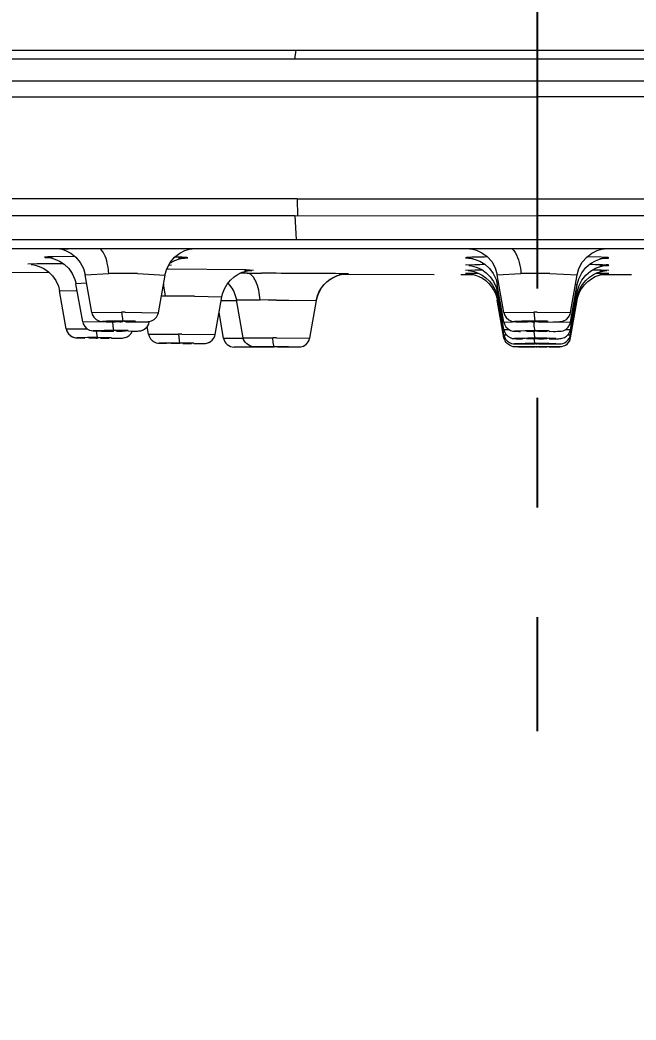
# Model space of a CAD drawing. Header units: millimetres. Extents: x 5438 to 6032, y -2661 to -1821.
# Drawn here: x 5816.93 to 5824.07, y -2102.01 to -2090.42 of the extents above; entities that cross this region are included whole.
import ezdxf

# ---------------------------------------------------------------- set-up
doc = ezdxf.new("R2010")
doc.units = ezdxf.units.MM
doc.header["$LTSCALE"] = 0.1
doc.linetypes.add('CENTERX2', pattern=[101.6, 63.5, -12.7, 12.7, -12.7])
doc.layers.get('0').update_dxf_attribs({"lineweight": 15})
doc.layers.add('CENTER', color=1, linetype='CENTERX2')
doc.layers.add('DIM', color=3, linetype='Continuous', lineweight=9)
doc.styles.get("Standard").update_dxf_attribs({"font": 'arial.ttf'})
doc.dimstyles.new('ISO-25', dxfattribs={"dimtxt": 2.5, "dimasz": 2.5, "dimexe": 1.25, "dimexo": 0.625, "dimtad": 1, "dimlfac": 5, "dimtxsty": 'Standard', "dimcen": 2.5, "dimadec": 0, "dimazin": 0, "dimtfac": 1, "dimtmove": 0, "dimatfit": 3, "dimfxl": 0, "dimarcsym": 0})

# ---------------------------------------------------------------- blocks, each defined once
blk = doc.blocks.new('*D114')
at = {"layer": 'Defpoints', "color": 0}
for p in [(5798.25, -2092.49), (5847.597, -2092.49), (5847.597, -2112.348)]:
    blk.add_point(p, dxfattribs=at)
at = {"layer": 'DIM', "color": 0, "lineweight": -2}
for p, q in [((5798.25, -2093.115), (5798.25, -2113.598)), ((5847.597, -2093.115), (5847.597, -2113.598)), ((5802.25, -2112.348), (5843.597, -2112.348))]:
    blk.add_line(p, q, dxfattribs=at)
at = {"layer": 'DIM', "color": 0}
for points in [[(5802.25, -2111.681), (5802.25, -2113.015), (5798.25, -2112.348)], [(5843.597, -2111.681), (5843.597, -2113.015), (5847.597, -2112.348)]]:
    blk.add_solid(points, dxfattribs=at)
at = {"layer": 'DIM', "color": 0, "insert": (5822.923, -2109.681), "char_height": 4, "attachment_point": 5}
blk.add_mtext('197', dxfattribs=at)

msp = doc.modelspace()

# ---------------------------------------------------------------- linework, layer by layer
at = {"color": 7, "linetype": 'Continuous'}
for p, q in [((5798.7817, -2090.7637), (5847.0654, -2090.7637)), ((5820.115, -2090.8693), (5820.1296, -2090.7637)), ((5822.9235, -2090.8683), (5822.9216, -2090.7637)), ((5820.1151, -2090.869), (5798.5539, -2090.8689)), ((5822.9235, -2090.8688), (5820.1151, -2090.869)), ((5822.9235, -2090.8692), (5822.9235, -2091.1215)), ((5828.7364, -2090.87), (5822.9235, -2090.8692)), ((5799.0985, -2091.1155), (5822.9234, -2091.1203)), ((5822.9235, -2091.1215), (5828.7635, -2091.1209)), ((5811.5698, -2091.3068), (5822.9234, -2091.3072)), ((5822.9234, -2092.4898), (5822.9234, -2091.3066)), ((5828.8379, -2091.3079), (5822.9234, -2091.3072)), ((5820.139, -2092.4878), (5801.8147, -2092.4886)), ((5820.139, -2092.4878), (5820.1435, -2092.6876)), ((5820.139, -2092.4888), (5822.9234, -2092.4898)), ((5822.9234, -2092.4898), (5823.6858, -2092.4897)), ((5822.9234, -2092.4898), (5822.9235, -2092.6594)), ((5823.6858, -2092.4897), (5823.7207, -2092.4897)), ((5823.7207, -2092.4897), (5823.8815, -2092.4897)), ((5823.8815, -2092.4897), (5826.6957, -2092.4895)), ((5817.0463, -2092.6855), (5816.835, -2092.6855)), ((5818.8316, -2092.6857), (5817.0463, -2092.6855)), ((5818.8552, -2092.6857), (5818.8316, -2092.6857)), ((5819.0262, -2092.6858), (5818.8552, -2092.6857)), ((5820.1145, -2092.6859), (5819.0262, -2092.6858)), ((5820.1145, -2092.6859), (5820.1294, -2092.9604)), ((5820.1435, -2092.6876), (5820.1145, -2092.6859)), ((5822.9236, -2092.6869), (5820.1435, -2092.6876)), ((5822.9237, -2092.9599), (5822.9236, -2092.6869)), ((5840.6265, -2092.6863), (5822.9237, -2092.6865)), ((5806.0631, -2092.9603), (5820.1294, -2092.9603)), ((5820.1294, -2092.9604), (5822.9237, -2092.9599)), ((5822.9235, -2092.9599), (5822.9236, -2093.0663)), ((5822.9235, -2092.9601), (5825.7171, -2092.9599)), ((5847.066, -2093.0663), (5798.7814, -2093.0663)), ((5817.5592, -2093.1555), (5817.3164, -2093.1588)), ((5818.9546, -2093.0663), (5818.9212, -2093.0683)), ((5822.1382, -2093.0663), (5822.1823, -2093.0684)), ((5823.7045, -2093.0665), (5823.6386, -2093.0694)), ((5817.1259, -2093.2418), (5817.0202, -2093.2452)), ((5818.6577, -2093.2568), (5818.682, -2093.2549)), ((5822.1989, -2093.2527), (5822.0927, -2093.2569)), ((5823.6643, -2093.1655), (5823.4995, -2093.1619)), ((5823.6481, -2093.2627), (5823.7239, -2093.2604)), ((5816.563, -2093.338), (5817.2674, -2093.343)), ((5817.6825, -2093.3674), (5817.9565, -2093.3537)), ((5817.7599, -2093.8063), (5817.6825, -2093.3674)), ((5818.2908, -2093.3549), (5818.6087, -2093.3723)), ((5818.532, -2093.8077), (5818.6087, -2093.3723)), ((5818.6441, -2093.3053), (5818.631, -2093.3052)), ((5819.5454, -2093.3128), (5818.6441, -2093.3053)), ((5819.5603, -2093.3507), (5819.4758, -2093.3505)), ((5819.5308, -2093.3187), (5819.6136, -2093.3175)), ((5819.6343, -2093.3173), (5819.5454, -2093.3128)), ((5819.5603, -2093.3507), (5819.6699, -2093.3511)), ((5819.6699, -2093.3511), (5819.7262, -2093.3513)), ((5820.6265, -2093.3578), (5820.7174, -2093.3574)), ((5820.7339, -2093.3571), (5820.6409, -2093.3558)), ((5820.6751, -2093.3616), (5821.728, -2093.3641)), ((5822.0367, -2093.364), (5822.1754, -2093.3641)), ((5822.1988, -2093.3152), (5822.0927, -2093.318)), ((5822.1987, -2093.3525), (5822.0927, -2093.3538)), ((5822.2387, -2093.3523), (5822.1987, -2093.3525)), ((5822.2838, -2093.3716), (5822.3287, -2093.403)), ((5822.4603, -2093.3702), (5822.7344, -2093.3547)), ((5822.5374, -2093.8076), (5822.4603, -2093.3702)), ((5823.0683, -2093.3543), (5823.3865, -2093.3707)), ((5823.3095, -2093.8076), (5823.3865, -2093.3707)), ((5823.5285, -2093.3948), (5823.5748, -2093.3647)), ((5823.5516, -2093.4143), (5823.5959, -2093.3896)), ((5823.5952, -2093.39), (5823.6399, -2093.3722)), ((5823.6638, -2093.3526), (5823.6105, -2093.3523)), ((5823.6482, -2093.3218), (5823.7307, -2093.32)), ((5823.6483, -2093.3557), (5823.7375, -2093.3547)), ((5823.7543, -2093.3543), (5823.6638, -2093.3526)), ((5823.7518, -2093.3199), (5823.6639, -2093.3154)), ((5823.6703, -2093.3643), (5823.7243, -2093.3642)), ((5823.7243, -2093.3642), (5824.0174, -2093.3639)), ((5817.6541, -2093.914), (5817.5766, -2093.4746)), ((5817.6989, -2093.4666), (5817.577, -2093.4746)), ((5818.6141, -2093.6147), (5818.5967, -2093.4951)), ((5822.2874, -2093.4094), (5822.326, -2093.4364)), ((5822.4173, -2093.4471), (5822.4465, -2093.5121)), ((5822.4455, -2093.4235), (5822.4606, -2093.4814)), ((5822.4603, -2093.4814), (5822.4791, -2093.4777)), ((5822.5374, -2093.9187), (5822.4603, -2093.4814)), ((5823.3095, -2093.9187), (5823.3865, -2093.4819)), ((5823.3704, -2093.4783), (5823.3865, -2093.4819)), ((5823.386, -2093.5677), (5823.404, -2093.5016)), ((5823.404, -2093.5016), (5823.4386, -2093.4319)), ((5823.4166, -2093.5326), (5823.4474, -2093.4794)), ((5823.4379, -2093.5297), (5823.4714, -2093.484)), ((5823.4713, -2093.4845), (5823.5101, -2093.4453)), ((5823.5097, -2093.4457), (5823.5521, -2093.4138)), ((5817.3859, -2093.556), (5817.5751, -2093.55)), ((5817.4635, -2093.9959), (5817.3859, -2093.556)), ((5817.5751, -2093.55), (5817.5874, -2093.5499)), ((5818.9487, -2093.6173), (5819.2668, -2093.6258)), ((5822.4346, -2093.5423), (5822.4547, -2093.6005)), ((5822.4465, -2093.5121), (5822.4606, -2093.5673)), ((5822.4547, -2093.6005), (5822.4607, -2093.6282)), ((5822.4603, -2093.5674), (5822.4719, -2093.5651)), ((5822.5374, -2094.0047), (5822.4603, -2093.5674)), ((5823.3095, -2094.0047), (5823.3865, -2093.5678)), ((5823.3919, -2093.6373), (5823.4111, -2093.5807)), ((5823.4111, -2093.5807), (5823.4379, -2093.5293)), ((5819.1901, -2094.0604), (5819.2668, -2093.6258)), ((5819.2555, -2093.6648), (5819.3392, -2093.6654)), ((5819.3392, -2093.6654), (5819.4327, -2093.666)), ((5819.4366, -2093.6608), (5819.7101, -2093.6606)), ((5819.514, -2094.0999), (5819.4366, -2093.6608)), ((5819.8027, -2093.6611), (5819.7101, -2093.6606)), ((5819.9002, -2093.6617), (5819.8027, -2093.6611)), ((5819.9002, -2093.6618), (5820.0445, -2093.6628)), ((5820.0445, -2093.6628), (5820.3628, -2093.6668)), ((5820.2861, -2094.102), (5820.3628, -2093.6668)), ((5822.4577, -2093.6492), (5822.4607, -2093.6639)), ((5822.5374, -2094.0655), (5822.4603, -2093.6283)), ((5822.5374, -2094.1011), (5822.4603, -2093.664)), ((5822.4801, -2093.6264), (5822.4636, -2093.6275)), ((5823.3095, -2094.0655), (5823.3865, -2093.6285)), ((5823.3095, -2094.1011), (5823.3866, -2093.6641)), ((5823.374, -2093.6633), (5823.3849, -2093.6638)), ((5823.3845, -2093.664), (5823.3866, -2093.6641)), ((5823.386, -2093.664), (5823.3918, -2093.6372)), ((5817.76, -2093.8063), (5818.1054, -2093.8017)), ((5818.1461, -2093.8017), (5818.1054, -2093.8017)), ((5818.1054, -2093.8017), (5818.118, -2093.9049)), ((5818.1461, -2093.8017), (5818.5319, -2093.8077)), ((5819.2872, -2094.1037), (5819.2348, -2093.8068)), ((5822.5375, -2093.8076), (5822.8826, -2093.8022)), ((5822.9234, -2093.8021), (5822.8826, -2093.8022)), ((5822.8826, -2093.8022), (5822.8956, -2093.9054)), ((5822.9234, -2093.8021), (5823.3094, -2093.8076)), ((5817.6542, -2093.914), (5817.8651, -2093.9108)), ((5817.8651, -2093.9108), (5817.8864, -2093.9108)), ((5817.9998, -2093.9108), (5818.002, -2093.963)), ((5818.002, -2093.963), (5818.0122, -2094.014)), ((5818.0211, -2093.9099), (5818.0835, -2093.9122)), ((5818.133, -2093.9077), (5818.0357, -2093.9088)), ((5818.0394, -2093.9091), (5818.0504, -2093.9095)), ((5818.2592, -2093.9058), (5818.1272, -2093.9052)), ((5818.133, -2093.9077), (5818.1461, -2093.9078)), ((5818.1591, -2093.9128), (5818.1461, -2093.9127)), ((5818.1732, -2093.9155), (5818.3966, -2093.9134)), ((5818.2711, -2093.9106), (5818.1831, -2093.9083)), ((5818.2178, -2093.9126), (5818.2564, -2093.9117)), ((5818.2564, -2093.9117), (5818.2417, -2093.911)), ((5818.3701, -2093.9137), (5818.4261, -2093.916)), ((5818.418, -2094.0578), (5818.4024, -2093.9693)), ((5822.5375, -2093.9187), (5822.6365, -2093.9158)), ((5822.7984, -2093.9109), (5822.8609, -2093.9131)), ((5822.91, -2093.9083), (5822.8131, -2093.9096)), ((5822.8161, -2093.91), (5822.8277, -2093.9104)), ((5822.8827, -2093.9144), (5822.8851, -2093.9659)), ((5822.8851, -2093.9659), (5822.8956, -2094.0177)), ((5823.0369, -2093.9059), (5822.9048, -2093.9057)), ((5822.91, -2093.9083), (5822.9235, -2093.9083)), ((5822.9369, -2093.9134), (5822.9234, -2093.9134)), ((5822.9513, -2093.9162), (5823.1747, -2093.9133)), ((5823.0484, -2093.9109), (5822.9609, -2093.9088)), ((5822.9954, -2093.9131), (5823.0338, -2093.9121)), ((5823.0338, -2093.9121), (5823.0192, -2093.9113)), ((5823.096, -2093.9149), (5823.3094, -2093.9187)), ((5817.4636, -2093.9959), (5817.6747, -2093.9939)), ((5817.4636, -2093.9959), (5817.4703, -2094.0197)), ((5817.6747, -2093.9939), (5817.7032, -2093.9939)), ((5817.9017, -2094.0142), (5817.7767, -2094.0171)), ((5817.8101, -2094.0207), (5817.8216, -2094.0974)), ((5817.873, -2094.0208), (5817.9331, -2094.0216)), ((5817.9153, -2094.0178), (5818.002, -2094.0197)), ((5818.0275, -2094.0163), (5817.93, -2094.0169)), ((5817.93, -2094.0169), (5817.9447, -2094.0175)), ((5817.9331, -2094.0216), (5818.0105, -2094.0223)), ((5818.0685, -2094.0142), (5818.0122, -2094.014)), ((5818.0403, -2094.0163), (5818.0275, -2094.0163)), ((5818.0532, -2094.0203), (5818.0403, -2094.0202)), ((5818.1653, -2094.0188), (5818.0772, -2094.0168)), ((5818.1119, -2094.0202), (5818.1506, -2094.0196)), ((5818.1506, -2094.0196), (5818.1359, -2094.019)), ((5818.1782, -2094.0223), (5818.3026, -2094.0193)), ((5818.4181, -2094.0578), (5818.7639, -2094.057)), ((5818.4181, -2094.0578), (5818.4249, -2094.0819)), ((5818.8043, -2094.0571), (5818.7639, -2094.057)), ((5818.7639, -2094.057), (5818.7762, -2094.1603)), ((5818.8043, -2094.0571), (5819.1901, -2094.0604)), ((5822.5375, -2094.0047), (5822.5911, -2094.0031)), ((5822.5375, -2094.0655), (5822.5634, -2094.0647)), ((5822.7851, -2094.0183), (5822.6605, -2094.0219)), ((5822.7984, -2094.022), (5822.8861, -2094.0237)), ((5822.9101, -2094.02), (5822.8131, -2094.021)), ((5822.8131, -2094.021), (5822.8277, -2094.0216)), ((5822.8836, -2094.0275), (5822.8897, -2094.0906)), ((5822.9511, -2094.0177), (5822.8956, -2094.0177)), ((5822.9101, -2094.02), (5822.9234, -2094.0199)), ((5822.9368, -2094.024), (5822.9234, -2094.0241)), ((5823.0484, -2094.022), (5822.9608, -2094.0203)), ((5822.9953, -2094.0238), (5823.0338, -2094.023)), ((5823.0338, -2094.023), (5823.0191, -2094.0224)), ((5823.0624, -2094.0256), (5823.1864, -2094.022)), ((5823.2569, -2094.0031), (5823.3094, -2094.0047)), ((5823.2795, -2094.0647), (5823.3094, -2094.0655)), ((5817.7109, -2094.0972), (5817.586, -2094.0991)), ((5817.7248, -2094.0999), (5817.8118, -2094.1015)), ((5817.8372, -2094.099), (5817.7395, -2094.0993)), ((5817.7395, -2094.0993), (5817.7542, -2094.0998)), ((5817.877, -2094.0976), (5817.8216, -2094.0974)), ((5817.8498, -2094.0991), (5817.8372, -2094.099)), ((5817.9159, -2094.0979), (5817.877, -2094.0976)), ((5817.9617, -2094.1004), (5817.9124, -2094.0996)), ((5817.9213, -2094.1021), (5817.96, -2094.1018)), ((5817.96, -2094.1018), (5817.9454, -2094.1013)), ((5817.9748, -2094.1012), (5817.9617, -2094.1004)), ((5817.9875, -2094.1038), (5818.1118, -2094.1019)), ((5818.0251, -2094.1037), (5818.0737, -2094.1033)), ((5818.6655, -2094.16), (5818.5405, -2094.161)), ((5818.6793, -2094.1618), (5818.7665, -2094.163)), ((5818.7917, -2094.1614), (5818.694, -2094.1614)), ((5818.694, -2094.1614), (5818.7087, -2094.1617)), ((5818.7665, -2094.163), (5818.7789, -2094.163)), ((5818.8315, -2094.1605), (5818.7762, -2094.1603)), ((5818.8043, -2094.1614), (5818.7917, -2094.1614)), ((5818.8409, -2094.1618), (5818.8297, -2094.1618)), ((5818.9293, -2094.163), (5818.8409, -2094.1618)), ((5818.8758, -2094.1635), (5818.9146, -2094.1634)), ((5818.9146, -2094.1634), (5818.8999, -2094.163)), ((5818.9421, -2094.1647), (5819.0664, -2094.1637)), ((5818.9801, -2094.1647), (5819.0241, -2094.1646)), ((5819.0226, -2094.1646), (5819.0512, -2094.1643)), ((5819.0508, -2094.1643), (5819.0609, -2094.1641)), ((5819.0601, -2094.1641), (5819.0686, -2094.1639)), ((5819.2872, -2094.1037), (5819.514, -2094.1044)), ((5819.514, -2094.0999), (5819.8598, -2094.1003)), ((5819.7615, -2094.2031), (5819.6366, -2094.2032)), ((5819.8722, -2094.2034), (5819.7615, -2094.2031)), ((5819.7752, -2094.2037), (5819.8625, -2094.2043)), ((5819.8875, -2094.2039), (5819.7899, -2094.2036)), ((5819.7899, -2094.2036), (5819.8046, -2094.2038)), ((5819.9002, -2094.1003), (5819.8598, -2094.1003)), ((5819.862, -2094.1531), (5819.8598, -2094.1003)), ((5819.8722, -2094.2035), (5819.862, -2094.1531)), ((5819.9275, -2094.2037), (5819.8722, -2094.2034)), ((5819.9002, -2094.2039), (5819.8875, -2094.2039)), ((5819.9002, -2094.1003), (5820.286, -2094.102)), ((5820.039, -2094.2042), (5819.9275, -2094.2037)), ((5822.7851, -2094.1052), (5822.6605, -2094.1079)), ((5822.707, -2094.1676), (5822.6605, -2094.1687)), ((5822.707, -2094.2039), (5822.6605, -2094.2044)), ((5822.7837, -2094.1706), (5822.797, -2094.1706)), ((5822.8958, -2094.2034), (5822.7851, -2094.2036)), ((5822.7984, -2094.108), (5822.8862, -2094.1092)), ((5822.7985, -2094.1688), (5822.8609, -2094.1697)), ((5822.8953, -2094.1065), (5822.8131, -2094.1073)), ((5822.8131, -2094.1073), (5822.8277, -2094.1077)), ((5822.8516, -2094.1679), (5822.8131, -2094.1683)), ((5822.8131, -2094.1683), (5822.8277, -2094.1686)), ((5822.9102, -2094.2039), (5822.8516, -2094.204)), ((5822.8849, -2094.1117), (5822.8898, -2094.1527)), ((5822.8897, -2094.0906), (5822.8957, -2094.1048)), ((5822.8898, -2094.1527), (5822.8957, -2094.1667)), ((5822.9101, -2094.1065), (5822.8953, -2094.1065)), ((5822.9511, -2094.1048), (5822.8957, -2094.1048)), ((5822.9512, -2094.1667), (5822.8957, -2094.1667)), ((5822.9512, -2094.2034), (5822.8958, -2094.2034)), ((5822.9101, -2094.1065), (5822.9234, -2094.1064)), ((5822.9102, -2094.1678), (5822.9234, -2094.1678)), ((5822.9102, -2094.2039), (5822.9234, -2094.2039)), ((5822.9367, -2094.1095), (5822.9234, -2094.1095)), ((5822.9367, -2094.1698), (5822.9234, -2094.1698)), ((5822.9607, -2094.168), (5822.9488, -2094.168)), ((5823.0497, -2094.2035), (5822.9512, -2094.2034)), ((5823.0484, -2094.108), (5822.9608, -2094.1067)), ((5823.0484, -2094.1688), (5822.986, -2094.1679)), ((5822.9953, -2094.1093), (5823.0338, -2094.1087)), ((5822.9953, -2094.1696), (5823.0338, -2094.1693)), ((5823.0047, -2094.1708), (5823.1149, -2094.1703)), ((5823.0338, -2094.1693), (5823.0191, -2094.169)), ((5823.0338, -2094.1087), (5823.0192, -2094.1083)), ((5823.0627, -2094.167), (5823.0496, -2094.1669)), ((5823.0627, -2094.2036), (5823.0497, -2094.2035)), ((5823.1149, -2094.1703), (5823.1348, -2094.1701)), ((5823.1348, -2094.1701), (5823.1651, -2094.1697)), ((5823.1403, -2094.17), (5823.1864, -2094.1688)), ((5823.1404, -2094.1098), (5823.1864, -2094.108)), ((5823.3025, -2094.1253), (5823.2718, -2094.1707)), ((5823.2957, -2094.1009), (5823.3082, -2094.1011)), ((5823.3095, -2094.1011), (5823.3082, -2094.1011)), ((5819.7752, -2094.2085), (5819.4099, -2094.207)), ((5819.8625, -2094.2043), (5819.8748, -2094.2044)), ((5819.9129, -2094.2046), (5819.9002, -2094.2045)), ((5819.9129, -2094.2046), (5819.9717, -2094.2048)), ((5819.9369, -2094.2041), (5819.9256, -2094.2041)), ((5820.0252, -2094.2047), (5819.9369, -2094.2041)), ((5819.9717, -2094.2048), (5820.0105, -2094.2048)), ((5820.0105, -2094.2048), (5819.9958, -2094.2047)), ((5820.0057, -2094.2053), (5820.1083, -2094.2055)), ((5820.0382, -2094.2053), (5820.1625, -2094.2052)), ((5820.1083, -2094.2055), (5820.1527, -2094.2054)), ((5820.1527, -2094.2054), (5820.1613, -2094.2054)), ((5822.7837, -2094.2053), (5822.7971, -2094.2053)), ((5822.7984, -2094.2044), (5822.8609, -2094.2048)), ((5822.8516, -2094.204), (5822.8131, -2094.2042)), ((5822.8131, -2094.2042), (5822.8277, -2094.2043)), ((5822.9366, -2094.2049), (5822.9234, -2094.2049)), ((5822.9366, -2094.2049), (5822.9953, -2094.2048)), ((5822.9606, -2094.204), (5822.9488, -2094.2041)), ((5823.0484, -2094.2044), (5822.986, -2094.204)), ((5822.9953, -2094.2048), (5823.0338, -2094.2047)), ((5823.0338, -2094.2047), (5823.0191, -2094.2045)), ((5823.1403, -2094.205), (5823.1864, -2094.2044))]:
    msp.add_line(p, q, dxfattribs=at)
for points in [[(5817.3878, -2093.0663), (5817.4029, -2093.0691), (5817.4557, -2093.086), (5817.5157, -2093.117), (5817.5745, -2093.1634), (5817.6253, -2093.2243), (5817.6631, -2093.2967), (5817.6829, -2093.3673)], [(5818.6082, -2093.3722), (5818.6288, -2093.2994), (5818.6678, -2093.226), (5818.7198, -2093.1649), (5818.7793, -2093.1191), (5818.8393, -2093.089), (5818.8918, -2093.0729), (5818.9209, -2093.0677), (5818.9247, -2093.0673)], [(5822.149, -2093.0663), (5822.1712, -2093.0699), (5822.2208, -2093.084), (5822.2814, -2093.1125), (5822.3415, -2093.1562), (5822.3954, -2093.2162), (5822.437, -2093.2899), (5822.4607, -2093.3701)], [(5823.386, -2093.3706), (5823.4067, -2093.2974), (5823.4458, -2093.2239), (5823.498, -2093.1628), (5823.5576, -2093.1172), (5823.6175, -2093.0872), (5823.6694, -2093.0712), (5823.6973, -2093.0663), (5823.6975, -2093.0663)], [(5817.0568, -2093.2485), (5817.0565, -2093.2485), (5817.0687, -2093.2498), (5817.1019, -2093.2557), (5817.1511, -2093.2707), (5817.2053, -2093.2966), (5817.2568, -2093.3325), (5817.3035, -2093.379), (5817.3428, -2093.4351), (5817.372, -2093.5003), (5817.3863, -2093.5559)], [(5817.2616, -2093.169), (5817.2557, -2093.1686), (5817.2591, -2093.169), (5817.2865, -2093.1735), (5817.3333, -2093.1866), (5817.387, -2093.2105), (5817.4415, -2093.2465), (5817.4918, -2093.295), (5817.5334, -2093.3539), (5817.5635, -2093.4214), (5817.577, -2093.4745)], [(5818.6632, -2093.2347), (5818.722, -2093.2025), (5818.7782, -2093.1834)], [(5818.7782, -2093.1834), (5818.8155, -2093.1762), (5818.8247, -2093.1751)], [(5822.131, -2093.2604), (5822.1311, -2093.2604), (5822.1442, -2093.2618), (5822.1776, -2093.2679), (5822.2264, -2093.2829), (5822.2801, -2093.3087)], [(5822.1393, -2093.1757), (5822.1397, -2093.1758), (5822.1603, -2093.1787), (5822.2049, -2093.1896), (5822.2593, -2093.2116), (5822.3158, -2093.2463)], [(5822.3158, -2093.2463), (5822.3688, -2093.2945), (5822.4133, -2093.3543), (5822.4455, -2093.4235)], [(5823.4391, -2093.3451), (5823.4863, -2093.2855), (5823.5414, -2093.2387)], [(5823.5393, -2093.3261), (5823.5976, -2093.2925), (5823.6551, -2093.2714), (5823.6979, -2093.2624), (5823.7146, -2093.2605), (5823.7164, -2093.2603)], [(5823.5414, -2093.2387), (5823.5996, -2093.2057), (5823.6552, -2093.1856), (5823.6944, -2093.1774), (5823.7049, -2093.176)], [(5819.2662, -2093.6257), (5819.2745, -2093.5896), (5819.2969, -2093.5298), (5819.3279, -2093.4766), (5819.366, -2093.4303), (5819.4093, -2093.392), (5819.4558, -2093.362), (5819.5036, -2093.34), (5819.5493, -2093.3262), (5819.5859, -2093.3196), (5819.605, -2093.3176), (5819.6085, -2093.3174)], [(5820.3638, -2093.6585), (5820.3774, -2093.6088), (5820.3969, -2093.5627), (5820.4217, -2093.5208), (5820.451, -2093.4832), (5820.4839, -2093.4503), (5820.5194, -2093.4228), (5820.5563, -2093.4005), (5820.5936, -2093.3833), (5820.6306, -2093.3709), (5820.666, -2093.3628), (5820.6964, -2093.3587), (5820.7134, -2093.3576), (5820.7176, -2093.3574)], [(5820.5601, -2093.3986), (5820.5979, -2093.3817), (5820.6351, -2093.3696), (5820.6705, -2093.3621)], [(5822.1112, -2093.3547), (5822.1097, -2093.3546), (5822.1134, -2093.3548), (5822.1303, -2093.3561), (5822.1644, -2093.3612), (5822.2057, -2093.3718), (5822.247, -2093.3878), (5822.2874, -2093.4094)], [(5822.1243, -2093.3201), (5822.1211, -2093.32), (5822.1262, -2093.3203), (5822.1516, -2093.3234), (5822.1928, -2093.3324), (5822.2378, -2093.3482), (5822.2838, -2093.3716)], [(5822.2801, -2093.3087), (5822.3315, -2093.3445), (5822.3781, -2093.391), (5822.4173, -2093.4471)], [(5823.386, -2093.4818), (5823.404, -2093.4156), (5823.4391, -2093.3451)], [(5823.4386, -2093.4319), (5823.4849, -2093.3728), (5823.5393, -2093.3261)], [(5823.5748, -2093.3647), (5823.6224, -2093.3427), (5823.6679, -2093.3288), (5823.7037, -2093.3222), (5823.7221, -2093.3202), (5823.7254, -2093.32)], [(5823.6391, -2093.3725), (5823.6818, -2093.3613), (5823.7169, -2093.3561), (5823.7335, -2093.3548), (5823.7366, -2093.3547)], [(5819.337, -2093.4655), (5819.357, -2093.4872), (5819.3834, -2093.5235), (5819.4058, -2093.5636), (5819.4235, -2093.6076), (5819.4359, -2093.6553), (5819.4369, -2093.6608)], [(5820.4234, -2093.5186), (5820.4533, -2093.4808), (5820.4868, -2093.448), (5820.5227, -2093.4207), (5820.5601, -2093.3986)], [(5822.326, -2093.4364), (5822.3618, -2093.4692), (5822.3938, -2093.5073), (5822.421, -2093.5501)], [(5822.3287, -2093.403), (5822.3701, -2093.4426), (5822.406, -2093.4894), (5822.4346, -2093.5423)], [(5823.4474, -2093.4794), (5823.4854, -2093.4331), (5823.5285, -2093.3948)], [(5820.3623, -2093.6667), (5820.3643, -2093.6572), (5820.3782, -2093.607), (5820.3981, -2093.5607), (5820.4234, -2093.5186)], [(5822.421, -2093.5501), (5822.4425, -2093.5975), (5822.4577, -2093.6492)], [(5823.386, -2093.6284), (5823.3942, -2093.5923), (5823.4166, -2093.5326)], [(5817.76, -2093.8063), (5817.7659, -2093.8279), (5817.7828, -2093.8591), (5817.8097, -2093.8858), (5817.8415, -2093.9026), (5817.8661, -2093.9087), (5817.8797, -2093.9103), (5817.8924, -2093.9112), (5817.9081, -2093.9119), (5817.9282, -2093.9126), (5817.9527, -2093.9133), (5817.9814, -2093.9139), (5818.021, -2093.9145)], [(5818.4513, -2093.9037), (5818.483, -2093.8866), (5818.5096, -2093.8599), (5818.5263, -2093.8288), (5818.5319, -2093.8077)], [(5822.5375, -2093.8076), (5822.5448, -2093.8328), (5822.5638, -2093.865), (5822.5931, -2093.8911), (5822.6262, -2093.9062), (5822.6484, -2093.9107), (5822.6618, -2093.912), (5822.6763, -2093.9128), (5822.695, -2093.9136), (5822.7187, -2093.9143), (5822.7472, -2093.9149), (5822.7984, -2093.9156)], [(5823.2295, -2093.9033), (5823.261, -2093.8862), (5823.2873, -2093.8595), (5823.3038, -2093.8284), (5823.3094, -2093.8075)], [(5817.6542, -2093.914), (5817.661, -2093.9381), (5817.6785, -2093.9688), (5817.704, -2093.9936), (5817.7327, -2094.0091), (5817.7568, -2094.0158), (5817.7704, -2094.0175), (5817.7805, -2094.0182), (5817.7923, -2094.0188), (5817.8072, -2094.0193), (5817.8258, -2094.0199), (5817.873, -2094.0208)], [(5818.2262, -2094.022), (5818.2528, -2094.0216), (5818.2742, -2094.0211), (5818.2909, -2094.0206), (5818.3036, -2094.02), (5818.3162, -2094.0189), (5818.3399, -2094.0139), (5818.3723, -2093.9984), (5818.4008, -2093.9722), (5818.4193, -2093.9401), (5818.4261, -2093.916)], [(5818.3333, -2093.9145), (5818.36, -2093.9139), (5818.3817, -2093.9133), (5818.3987, -2093.9126), (5818.4121, -2093.9117), (5818.4263, -2093.9101), (5818.4513, -2093.9037)], [(5822.5375, -2093.9187), (5822.5432, -2093.94), (5822.5596, -2093.9706), (5822.5847, -2093.9964), (5822.6136, -2094.0129), (5822.6386, -2094.0203), (5822.6531, -2094.0222), (5822.6635, -2094.023), (5822.6752, -2094.0235), (5822.6901, -2094.024), (5822.7086, -2094.0245), (5822.7306, -2094.025)], [(5823.1094, -2094.0251), (5823.136, -2094.0246), (5823.1575, -2094.024), (5823.1744, -2094.0234), (5823.1872, -2094.0227), (5823.1998, -2094.0215), (5823.2228, -2094.0167), (5823.2547, -2094.0016), (5823.2835, -2093.9756), (5823.3024, -2093.9433), (5823.3094, -2093.9187)], [(5823.1112, -2093.9146), (5823.1379, -2093.914), (5823.1596, -2093.9133), (5823.1767, -2093.9125), (5823.1902, -2093.9116), (5823.2045, -2093.9098), (5823.2295, -2093.9033)], [(5817.4636, -2093.9959), (5817.4714, -2094.0224), (5817.4885, -2094.0515), (5817.5113, -2094.0739), (5817.537, -2094.0889), (5817.5612, -2094.0966), (5817.5768, -2094.099), (5817.5854, -2094.0996), (5817.594, -2094.1)], [(5817.4703, -2094.0197), (5817.4862, -2094.0486), (5817.508, -2094.0713), (5817.5328, -2094.087), (5817.5571, -2094.0957), (5817.5742, -2094.0987), (5817.5834, -2094.0995), (5817.5919, -2094.0999), (5817.605, -2094.1004)], [(5818.1264, -2094.1013), (5818.1471, -2094.0971), (5818.171, -2094.0873), (5818.1942, -2094.0714), (5818.2146, -2094.0489), (5818.2295, -2094.0206), (5818.2296, -2094.0202)], [(5818.127, -2094.1012), (5818.1479, -2094.0968), (5818.1716, -2094.087), (5818.1948, -2094.0709), (5818.2152, -2094.0481), (5818.2299, -2094.0197)], [(5818.3104, -2094.0195), (5818.327, -2094.0172), (5818.3535, -2094.0087)], [(5818.425, -2094.082), (5818.4402, -2094.1097), (5818.4597, -2094.1309), (5818.4819, -2094.1462), (5818.505, -2094.1558), (5818.5247, -2094.1601), (5818.536, -2094.1612), (5818.5429, -2094.1615), (5818.5506, -2094.1617), (5818.5605, -2094.162), (5818.5727, -2094.1622), (5818.6249, -2094.163)], [(5819.0674, -2094.1639), (5819.0752, -2094.1635), (5819.0914, -2094.1613), (5819.1127, -2094.155), (5819.1342, -2094.144), (5819.1548, -2094.1276), (5819.1723, -2094.1059), (5819.1849, -2094.08), (5819.185, -2094.0795)], [(5819.0686, -2094.1639), (5819.0776, -2094.1633), (5819.0951, -2094.1605), (5819.116, -2094.1537), (5819.1369, -2094.1423), (5819.1567, -2094.1258), (5819.1734, -2094.1043), (5819.1854, -2094.0787), (5819.1901, -2094.0604)], [(5822.5375, -2094.0047), (5822.5444, -2094.0289), (5822.5607, -2094.0582), (5822.5834, -2094.0813), (5822.6092, -2094.097), (5822.6338, -2094.1052), (5822.6502, -2094.1078), (5822.6592, -2094.1085), (5822.668, -2094.1089), (5822.6789, -2094.1092), (5822.6929, -2094.1096), (5822.7101, -2094.1099), (5822.7525, -2094.1104)], [(5822.5375, -2094.0655), (5822.5444, -2094.0897), (5822.5598, -2094.1177), (5822.5798, -2094.1392), (5822.6025, -2094.1545), (5822.626, -2094.164), (5822.6456, -2094.168), (5822.6566, -2094.1689), (5822.6641, -2094.1692), (5822.6728, -2094.1695), (5822.6839, -2094.1697), (5822.6977, -2094.1699), (5822.7339, -2094.1703)], [(5823.1079, -2094.1103), (5823.1344, -2094.1099), (5823.1556, -2094.1095), (5823.172, -2094.1091), (5823.1844, -2094.1086), (5823.1956, -2094.1079), (5823.2139, -2094.105), (5823.2386, -2094.0965), (5823.2639, -2094.0811), (5823.2862, -2094.0581), (5823.3026, -2094.029), (5823.3094, -2094.0047)], [(5823.1651, -2094.1697), (5823.1758, -2094.1694), (5823.1842, -2094.1692), (5823.1916, -2094.1688), (5823.2024, -2094.1678), (5823.2207, -2094.164), (5823.2406, -2094.1564), (5823.2605, -2094.1444), (5823.279, -2094.1277), (5823.2944, -2094.1066), (5823.3053, -2094.0821), (5823.3094, -2094.0655)], [(5817.605, -2094.1004), (5817.619, -2094.1008), (5817.6362, -2094.1012), (5817.6786, -2094.1019)], [(5818.0737, -2094.1033), (5818.0911, -2094.103), (5818.1043, -2094.1027), (5818.1148, -2094.1022), (5818.127, -2094.1012)], [(5820.1613, -2094.2054), (5820.1645, -2094.2053), (5820.1693, -2094.2051), (5820.1814, -2094.2039), (5820.1976, -2094.2004), (5820.214, -2094.1944), (5820.2299, -2094.1858), (5820.2448, -2094.1748), (5820.2582, -2094.1611), (5820.2698, -2094.1451), (5820.2789, -2094.1269), (5820.2851, -2094.1065), (5820.286, -2094.102)]]:
    msp.add_lwpolyline(points, dxfattribs=at)
for centre, radius, start, end in [((5791.689, -2091.1819), 31.2346, 359.79393, 0.11071), ((5817.6981, -2085.5741), 7.4971, 267.92557, 268.37884), ((5817.3597, -2110.3057), 17.0655, 90.22659, 90.78501), ((5817.4828, -2132.3142), 39.0744, 90.0821, 90.27947), ((5818.5945, -2091.7034), 1.5546, 271.87169, 272.14371), ((5818.6047, -2094.2766), 1.0259, 86.79946, 87.32769), ((5818.6096, -2092.108), 1.1498, 272.14571, 272.3998), ((5818.547, -2099.9962), 6.8353, 88.03308, 88.46191), ((5822.48, -2106.8281), 13.5784, 90.69771, 91.18614), ((5822.5052, -2104.2107), 11.05, 90.83726, 91.58769), ((5823.386, -2105.5542), 12.3043, 88.70501, 89.32206), ((5818.079, -2104.313), 10.96, 90.15519, 90.64051), ((5818.0826, -2106.9908), 13.6378, 89.73353, 90.14015), ((5818.0747, -2106.5611), 13.208, 89.06227, 89.69032), ((5819.2714, -2277.9291), 184.5784, 89.574861, 89.858714), ((5822.4472, -2111.5765), 18.263, 90.52456, 90.77918), ((5822.9078, -2103.9201), 10.5668, 90.43647, 90.94017), ((5822.923, -2105.717), 12.3638, 89.99817, 90.4437), ((5822.9009, -2106.129), 12.7758, 89.2494, 89.89909), ((5823.4186, -2109.8101), 16.4965, 89.14784, 89.48163), ((5817.9955, -2093.6337), 0.6169, 12.98434, 14.95238), ((5818.5631, -2117.9591), 24.3445, 89.88009, 89.99893), ((5818.5212, -2124.3389), 30.7244, 89.65402, 89.82676), ((5818.4921, -2129.419), 35.8046, 89.50037, 89.65656), ((5818.4995, -2130.4614), 36.8468, 89.30148, 89.52604), ((5818.112, -2106.0505), 12.1456, 89.97181, 90.48816), ((5818.0889, -2091.5351), 2.3771, 269.86949, 270.76628), ((5818.1647, -2086.2173), 7.6955, 269.95849, 270.39548), ((5818.2062, -2096.5868), 2.6786, 90.49277, 90.7429), ((5822.8359, -2110.6714), 16.7568, 90.29597, 90.68161), ((5822.9282, -2106.2189), 12.3136, 90.15175, 90.69399), ((5822.8597, -2091.6077), 2.3053, 270.02927, 270.95392), ((5822.9207, -2086.4644), 7.4491, 270.12418, 270.57448), ((5822.9909, -2096.5025), 2.5939, 90.66361, 90.92996), ((5817.9792, -2109.7761), 15.7621, 89.87998, 90.28164), ((5817.9864, -2090.6321), 3.3877, 270.26494, 270.48347), ((5818.0763, -2084.2246), 9.7958, 269.86467, 270.2085), ((5818.0944, -2097.4244), 3.4076, 90.28993, 90.48307), ((5817.976, -2109.7111), 15.6971, 89.25603, 89.66202), ((5822.9251, -2109.0818), 15.0641, 90.11216, 90.53274), ((5822.8559, -2090.7676), 3.2562, 270.53135, 270.74111), ((5822.9207, -2084.6729), 9.3512, 270.09854, 270.4574), ((5822.9909, -2097.2753), 3.2551, 90.52987, 90.74114), ((5822.9214, -2109.1181), 15.1004, 89.46428, 89.88746), ((5817.7377, -2115.7188), 21.6216, 89.77764, 90.07089), ((5817.8067, -2089.4504), 4.6511, 270.0632, 270.21806), ((5817.9174, -2080.654), 13.4481, 269.76576, 270.0166), ((5817.8929, -2098.7787), 4.6791, 90.08193, 90.21776), ((5817.8924, -2098.0399), 3.9403, 89.70945, 90.08916), ((5817.7651, -2112.7659), 18.6686, 89.31438, 89.53721), ((5818.6436, -2127.055), 32.895, 89.7691, 89.96187), ((5818.9022, -2073.7015), 20.462, 269.76126, 269.92614), ((5818.6401, -2127.017), 32.857, 89.47174, 89.66616), ((5819.4103, -2094.0822), 0.125, 189.90959, 269.73758), ((5819.7351, -2091.8758), 2.3284, 269.22626, 269.68883), ((5822.8307, -2083.1046), 11.0661, 269.35294, 269.75639), ((5822.8329, -2105.515), 11.3481, 90.24093, 90.63542), ((5822.8328, -2117.963), 23.7595, 90.11502, 90.30346), ((5822.9251, -2114.3334), 20.2286, 90.08343, 90.39668), ((5822.9251, -2124.9524), 30.7858, 90.05475, 90.26058), ((5822.9262, -2113.2855), 19.1178, 90.04781, 90.22349), ((5822.8603, -2088.5738), 5.5958, 270.00591, 270.26439), ((5822.8559, -2089.7376), 4.3717, 270.3962, 270.55202), ((5822.9207, -2081.5497), 12.5598, 270.07308, 270.34038), ((5822.9207, -2075.052), 19.1178, 270.04781, 270.22349), ((5822.9909, -2098.4773), 4.3706, 90.39539, 90.55203), ((5822.9215, -2114.38), 20.2752, 89.60099, 89.91619), ((5822.9158, -2127.5396), 33.3729, 89.77028, 89.93916), ((5822.9866, -2099.7659), 5.598, 90.00595, 90.26516), ((5823.015, -2086.7316), 7.3792, 270.36835, 270.97366), ((5823.0149, -2082.9381), 11.2325, 270.24198, 270.63967), ((5823.0153, -2101.4536), 7.3486, 89.0224, 89.63043), ((5823.0153, -2105.3387), 11.1718, 89.35717, 89.75698), ((5823.0153, -2117.6041), 23.4006, 89.69306, 89.88395), ((5823.1896, -2094.0811), 0.1213, 338.6272, 350.51399), ((5822.8308, -2071.0254), 23.18, 269.69104, 269.88367), ((5822.8603, -2082.4832), 11.7216, 270.00281, 270.12664), ((5822.9866, -2105.9281), 11.7241, 90.00282, 90.12684), ((5823.0149, -2070.6903), 23.515, 270.11553, 270.30552)]:
    msp.add_arc(centre, radius, start, end, dxfattribs=at)
for points, knots in [([(5817.3164, -2093.1588), (5817.2808, -2093.1596), (5817.1441, -2093.1633), (5817.2703, -2093.1699), (5817.3007, -2093.171)], [0, 0, 0, 0, 0.5394916, 1, 1, 1, 1]), ([(5817.9565, -2093.3537), (5817.9541, -2093.3234), (5817.9403, -2093.2229), (5817.9099, -2093.1109), (5817.854, -2093.0641)], [0, 0, 0, 0, 0.2943197, 1, 1, 1, 1]), ([(5822.6306, -2093.0645), (5822.6457, -2093.0769), (5822.7093, -2093.1621), (5822.7277, -2093.2704), (5822.7344, -2093.3547)], [0, 0, 0, 0, 0.187596, 1, 1, 1, 1]), ([(5818.7662, -2093.1774), (5818.8016, -2093.1765), (5818.9379, -2093.1727), (5818.8119, -2093.166), (5818.7816, -2093.1649)], [0, 0, 0, 0, 0.5389131, 1, 1, 1, 1]), ([(5822.199, -2093.165), (5822.1633, -2093.166), (5822.0263, -2093.1704), (5822.1522, -2093.177), (5822.1824, -2093.1779)], [0, 0, 0, 0, 0.5418363, 1, 1, 1, 1]), ([(5823.648, -2093.1785), (5823.6836, -2093.1774), (5823.8202, -2093.173), (5823.6945, -2093.1665), (5823.6643, -2093.1655)], [0, 0, 0, 0, 0.5412359, 1, 1, 1, 1]), ([(5823.7239, -2093.2604), (5823.7331, -2093.26), (5823.7551, -2093.2672), (5823.7471, -2093.2474), (5823.7071, -2093.262), (5823.6832, -2093.2535), (5823.6641, -2093.2531)], [0, 0, 0, 0, 0.2379037, 0.2553767, 0.5085531, 1, 1, 1, 1]), ([(5819.6596, -2093.4416), (5819.6531, -2093.4278), (5819.6319, -2093.3884), (5819.591, -2093.3511), (5819.5603, -2093.3507)], [0, 0, 0, 0, 0.3330233, 1, 1, 1, 1]), ([(5823.3768, -2093.5657), (5823.3775, -2093.5657), (5823.3787, -2093.5659), (5823.3799, -2093.566), (5823.3805, -2093.5661)], [0, 0, 0, 0, 0.5285029, 1, 1, 1, 1]), ([(5823.3805, -2093.5661), (5823.382, -2093.5663), (5823.3835, -2093.5666), (5823.3866, -2093.5672), (5823.3865, -2093.5678)], [0, 0, 0, 0, 0.736675, 1, 1, 1, 1]), ([(5822.4609, -2093.6279), (5822.4608, -2093.628), (5822.4606, -2093.628), (5822.4603, -2093.6282), (5822.4603, -2093.6283)], [0, 0, 0, 0, 0.6918425, 1, 1, 1, 1]), ([(5822.4614, -2093.6638), (5822.4612, -2093.6638), (5822.4609, -2093.6639), (5822.4603, -2093.6639), (5822.4603, -2093.664)], [0, 0, 0, 0, 0.7451468, 1, 1, 1, 1]), ([(5822.4636, -2093.6275), (5822.4631, -2093.6275), (5822.4622, -2093.6277), (5822.4613, -2093.6278), (5822.4609, -2093.6279)], [0, 0, 0, 0, 0.593825, 1, 1, 1, 1]), ([(5822.469, -2093.6634), (5822.4674, -2093.6635), (5822.4649, -2093.6635), (5822.4624, -2093.6637), (5822.4614, -2093.6638)], [0, 0, 0, 0, 0.6152611, 1, 1, 1, 1]), ([(5823.3817, -2093.6275), (5823.3823, -2093.6276), (5823.3834, -2093.6277), (5823.3845, -2093.6279), (5823.385, -2093.6279)], [0, 0, 0, 0, 0.5692114, 1, 1, 1, 1]), ([(5823.3849, -2093.6638), (5823.3852, -2093.6638), (5823.3857, -2093.6639), (5823.3862, -2093.6639), (5823.3864, -2093.664)], [0, 0, 0, 0, 0.6275894, 1, 1, 1, 1]), ([(5823.385, -2093.6279), (5823.3854, -2093.628), (5823.3858, -2093.6281), (5823.3866, -2093.6283), (5823.3865, -2093.6285)], [0, 0, 0, 0, 0.725336, 1, 1, 1, 1]), ([(5818.0086, -2093.9053), (5817.9667, -2093.9057), (5817.7917, -2093.9103), (5817.9824, -2093.9139), (5818.032, -2093.9146)], [0, 0, 0, 0, 0.4572789, 1, 1, 1, 1]), ([(5818.0357, -2093.9088), (5818.0357, -2093.9091), (5818.0377, -2093.9087), (5818.0385, -2093.9091), (5818.0394, -2093.9091)], [0, 0, 0, 0, 0.2456288, 1, 1, 1, 1]), ([(5822.7791, -2093.9062), (5822.7397, -2093.9068), (5822.5722, -2093.9123), (5822.7604, -2093.9151), (5822.81, -2093.9157)], [0, 0, 0, 0, 0.4421519, 1, 1, 1, 1]), ([(5822.8131, -2093.9096), (5822.8131, -2093.9099), (5822.8147, -2093.9096), (5822.8153, -2093.9099), (5822.8161, -2093.91)], [0, 0, 0, 0, 0.2469631, 1, 1, 1, 1]), ([(5819.7037, -2094.204), (5819.6802, -2094.2037), (5819.6055, -2094.214), (5819.5226, -2094.1518), (5819.5142, -2094.0999)], [0, 0, 0, 0, 0.3083524, 1, 1, 1, 1]), ([(5822.5374, -2094.1011), (5822.5373, -2094.1006), (5822.5412, -2094.1017), (5822.5425, -2094.101), (5822.5442, -2094.1009)], [0, 0, 0, 0, 0.2504036, 1, 1, 1, 1]), ([(5822.7071, -2094.2046), (5822.6863, -2094.2042), (5822.6168, -2094.2105), (5822.5459, -2094.1494), (5822.5378, -2094.1011)], [0, 0, 0, 0, 0.2979648, 1, 1, 1, 1]), ([(5822.8861, -2094.1696), (5822.8872, -2094.1696), (5822.8895, -2094.1696), (5822.8917, -2094.1696), (5822.8929, -2094.1696)], [0, 0, 0, 0, 0.4953589, 1, 1, 1, 1]), ([(5822.8929, -2094.1696), (5822.8937, -2094.1696), (5822.8955, -2094.1695), (5822.8972, -2094.1695), (5822.8981, -2094.1695)], [0, 0, 0, 0, 0.4966331, 1, 1, 1, 1]), ([(5823.2718, -2094.1707), (5823.2588, -2094.183), (5823.2165, -2094.2064), (5823.1691, -2094.2046), (5823.1409, -2094.2046)], [0, 0, 0, 0, 0.3890554, 1, 1, 1, 1]), ([(5819.6454, -2094.208), (5819.6451, -2094.208), (5819.6443, -2094.2077), (5819.6438, -2094.207), (5819.6435, -2094.2066)], [0, 0, 0, 0, 0.4148042, 1, 1, 1, 1]), ([(5822.8862, -2094.2048), (5822.8873, -2094.2048), (5822.8895, -2094.2048), (5822.8918, -2094.2048), (5822.8929, -2094.2048)], [0, 0, 0, 0, 0.4953767, 1, 1, 1, 1]), ([(5822.8929, -2094.2048), (5822.8938, -2094.2048), (5822.8955, -2094.2048), (5822.8972, -2094.2048), (5822.8981, -2094.2048)], [0, 0, 0, 0, 0.4966786, 1, 1, 1, 1])]:
    msp.add_open_spline(points, degree=3, knots=knots, dxfattribs=at)
msp.add_open_spline([(5819.7101, -2093.6606), (5819.7049, -2093.5859), (5819.6916, -2093.5093), (5819.6596, -2093.4416)], degree=3, dxfattribs=at)
at = {"layer": 'CENTER'}
msp.add_line((5822.9234, -2056.696), (5822.9234, -2098.6591), dxfattribs=at)

# ---------------------------------------------------------------- dimensions: what is measured, and where the dimension line sits
at = {"layer": 'DIM'}
dim = msp.add_linear_dim(base=(5847.5967, -2112.3479), p1=(5798.2502, -2092.4905), p2=(5847.5967, -2092.4895), text='197', dimstyle='ISO-25', override={"dimtxt": 4, "dimasz": 4, "dimlfac": 4, "dimadec": 1, "dimfxl": 1.25}, dxfattribs=at)
dim.commit()
dim.dimension.update_dxf_attribs({"geometry": '*D114', "text_midpoint": (5822.9234, -2109.6806)})

doc.saveas('drawing.dxf')
